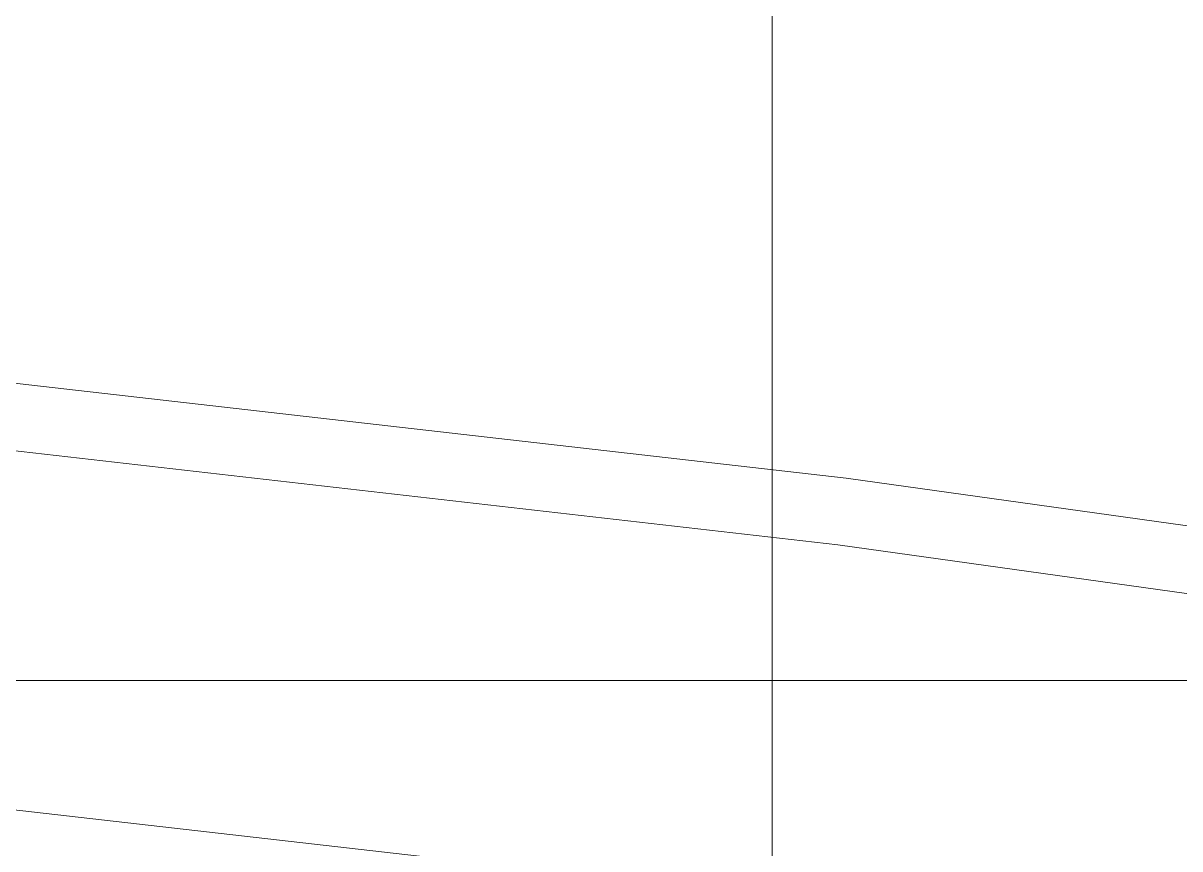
# Model space of a CAD drawing. Header units: metres. Extents: x 750 to 3116, y -341 to 1465.
# Drawn here: x 1601.75 to 1627.66, y 37.1 to 55.59 of the extents above; entities that cross this region are included whole.
import ezdxf

# ---------------------------------------------------------------- set-up
doc = ezdxf.new("R2010")
doc.units = ezdxf.units.M
for name, color, linetype, lineweight in [('Footpath', 32, 'Continuous', 18), ('grid', 252, 'Continuous', 5), ('Vehicular Road', 253, 'Continuous', 20)]:
    doc.layers.add(name, color=color, linetype=linetype, lineweight=lineweight)

msp = doc.modelspace()

# ---------------------------------------------------------------- linework, layer by layer
at = {"layer": 'Footpath', "color": 252, "true_color": 0x939598}
msp.add_lwpolyline([(1743.528, 29.612), (1712.64, 32.486), (1620.187, 45.398), (1552.188, 53.169), (1493.528, 57.083)], dxfattribs=at)
at = {"layer": 'grid', "color": 252}
for points in [[(1618.528, -84.133), (1618.528, 115.867)], [(1493.528, 40.867), (1743.528, 40.867)]]:
    msp.add_lwpolyline(points, dxfattribs=at)
at = {"layer": 'Vehicular Road', "color": 252, "true_color": 0x939598}
msp.add_lwpolyline([(1743.528, 28.105), (1712.467, 30.996), (1619.998, 43.91), (1552.053, 51.675), (1493.528, 55.58)], dxfattribs=at)
at = {"layer": 'Vehicular Road', "color": 252, "lineweight": 20, "true_color": 0x939598}
msp.add_lwpolyline([(1557.761, 22.625), (1555.279, 19.908, -0.709085), (1551.807, 21.389), (1553.093, 40.867, -0.428302), (1555.871, 43.187), (1618.991, 35.973), (1682.293, 27.132, -0.390874), (1683.583, 25.559), (1683.205, 19.098, 0.188493), (1683.542, 18.059), (1684.624, 16.739, -0.373088), (1684.57, 14.775), (1649.471, -23.544)], format="xyb", dxfattribs=at)

doc.saveas('drawing.dxf')
